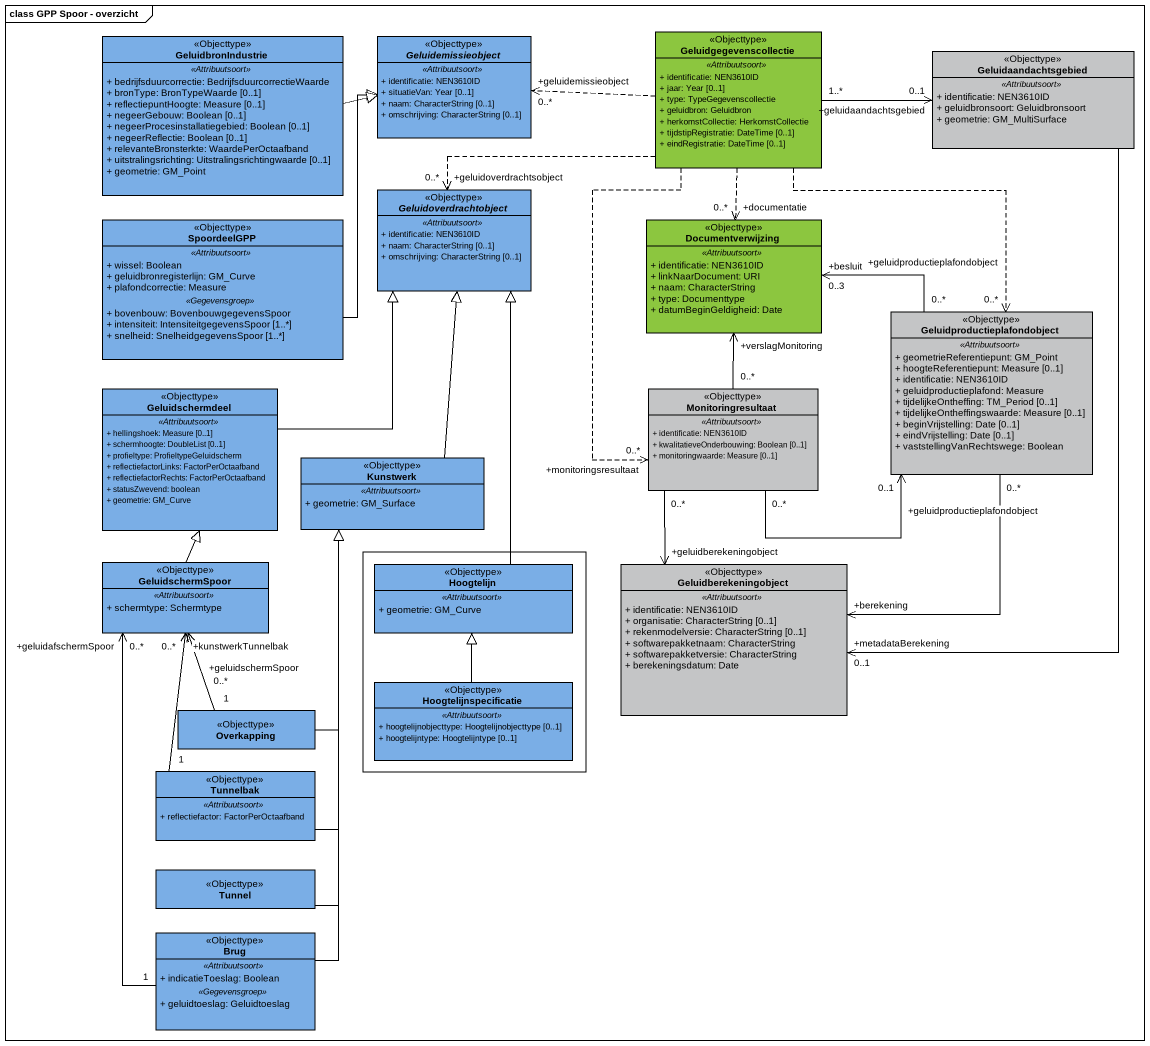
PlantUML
@startuml
mainframe class GPP Spoor - overzicht
hide circle
hide empty members
skinparam classAttributeIconSize 0
class GeluidbronIndustrie <<Objecttype>> #7AAEE6 {
  .. <<Attribuutsoort>> ..
  + bedrijfsduurcorrectie: BedrijfsduurcorrectieWaarde
  + bronType: BronTypeWaarde [0..1]
  + reflectiepuntHoogte: Measure [0..1]
  + negeerGebouw: Boolean [0..1]
  + negeerProcesinstallatiegebied: Boolean [0..1]
  + negeerReflectie: Boolean [0..1]
  + relevanteBronsterkte: WaardePerOctaafband
  + uitstralingsrichting: Uitstralingsrichtingwaarde [0..1]
  + geometrie: GM_Point
}
abstract class Geluidemissieobject <<Objecttype>> #7AAEE6 {
  .. <<Attribuutsoort>> ..
  + identificatie: NEN3610ID
  + situatieVan: Year [0..1]
  + naam: CharacterString [0..1]
  + omschrijving: CharacterString [0..1]
}
class Geluidgegevenscollectie <<Objecttype>> #8CC63F {
  .. <<Attribuutsoort>> ..
  + identificatie: NEN3610ID
  + jaar: Year [0..1]
  + type: TypeGegevenscollectie
  + geluidbron: Geluidbron
  + herkomstCollectie: HerkomstCollectie
  + tijdstipRegistratie: DateTime [0..1]
  + eindRegistratie: DateTime [0..1]
}
class Geluidaandachtsgebied <<Objecttype>> #C4C5C6 {
  .. <<Attribuutsoort>> ..
  + identificatie: NEN3610ID
  + geluidbronsoort: Geluidbronsoort
  + geometrie: GM_MultiSurface
}
abstract class Geluidoverdrachtobject <<Objecttype>> #7AAEE6 {
  .. <<Attribuutsoort>> ..
  + identificatie: NEN3610ID
  + naam: CharacterString [0..1]
  + omschrijving: CharacterString [0..1]
}
class SpoordeelGPP <<Objecttype>> #7AAEE6 {
  .. <<Attribuutsoort>> ..
  + wissel: Boolean
  + geluidbronregisterlijn: GM_Curve
  + plafondcorrectie: Measure
  .. <<Gegevensgroep>> ..
  + bovenbouw: BovenbouwgegevensSpoor
  + intensiteit: IntensiteitgegevensSpoor [1..*]
  + snelheid: SnelheidgegevensSpoor [1..*]
}
class Documentverwijzing <<Objecttype>> #8CC63F {
  .. <<Attribuutsoort>> ..
  + identificatie: NEN3610ID
  + linkNaarDocument: URI
  + naam: CharacterString
  + type: Documenttype
  + datumBeginGeldigheid: Date
}
class Geluidproductieplafondobject <<Objecttype>> #C4C5C6 {
  .. <<Attribuutsoort>> ..
  + geometrieReferentiepunt: GM_Point
  + hoogteReferentiepunt: Measure [0..1]
  + identificatie: NEN3610ID
  + geluidproductieplafond: Measure
  + tijdelijkeOntheffing: TM_Period [0..1]
  + tijdelijkeOntheffingswaarde: Measure [0..1]
  + beginVrijstelling: Date [0..1]
  + eindVrijstelling: Date [0..1]
  + vaststellingVanRechtswege: Boolean
}
class Geluidschermdeel <<Objecttype>> #7AAEE6 {
  .. <<Attribuutsoort>> ..
  + hellingshoek: Measure [0..1]
  + schermhoogte: DoubleList [0..1]
  + profieltype: ProfieltypeGeluidscherm
  + reflectiefactorLinks: FactorPerOctaafband
  + reflectiefactorRechts: FactorPerOctaafband
  + statusZwevend: boolean
  + geometrie: GM_Curve
}
class Monitoringresultaat <<Objecttype>> #C4C5C6 {
  .. <<Attribuutsoort>> ..
  + identificatie: NEN3610ID
  + kwalitatieveOnderbouwing: Boolean [0..1]
  + monitoringwaarde: Measure [0..1]
}
class Kunstwerk <<Objecttype>> #7AAEE6 {
  .. <<Attribuutsoort>> ..
  + geometrie: GM_Surface
}
class GeluidschermSpoor <<Objecttype>> #7AAEE6 {
  .. <<Attribuutsoort>> ..
  + schermtype: Schermtype
}
rectangle " " as rectangle1 {
  class Hoogtelijn <<Objecttype>> #7AAEE6 {
    .. <<Attribuutsoort>> ..
    + geometrie: GM_Curve
  }
  class Hoogtelijnspecificatie <<Objecttype>> #7AAEE6 {
    .. <<Attribuutsoort>> ..
    + hoogtelijnobjecttype: Hoogtelijnobjecttype [0..1]
    + hoogtelijntype: Hoogtelijntype [0..1]
  }
}
class Geluidberekeningobject <<Objecttype>> #C4C5C6 {
  .. <<Attribuutsoort>> ..
  + identificatie: NEN3610ID
  + organisatie: CharacterString [0..1]
  + rekenmodelversie: CharacterString [0..1]
  + softwarepakketnaam: CharacterString
  + softwarepakketversie: CharacterString
  + berekeningsdatum: Date
}
class Overkapping <<Objecttype>> #7AAEE6
class Tunnelbak <<Objecttype>> #7AAEE6 {
  .. <<Attribuutsoort>> ..
  + reflectiefactor: FactorPerOctaafband
}
class Tunnel <<Objecttype>> #7AAEE6
class Brug <<Objecttype>> #7AAEE6 {
  .. <<Attribuutsoort>> ..
  + indicatieToeslag: Boolean
  .. <<Gegevensgroep>> ..
  + geluidtoeslag: Geluidtoeslag
}
GeluidbronIndustrie -right-|> Geluidemissieobject
Geluidgegevenscollectie .left.> "+geluidemissieobject\n0..*" Geluidemissieobject
Geluidgegevenscollectie "1..*" -right-> "+geluidaandachtsgebied\n0..1" Geluidaandachtsgebied
Geluidgegevenscollectie .left.> "+geluidoverdrachtsobject\n0..*" Geluidoverdrachtobject
Geluidgegevenscollectie ..> "+documentatie\n0..*" Documentverwijzing
Geluidgegevenscollectie ..> "+geluidproductieplafondobject\n0..*" Geluidproductieplafondobject
Geluidgegevenscollectie ..> "+monitoringsresultaat\n0..*" Monitoringresultaat
Geluidaandachtsgebied --> "+metadataBerekening\n0..1" Geluidberekeningobject
SpoordeelGPP -up-|> Geluidemissieobject
Geluidproductieplafondobject "0..*" -left-> "+besluit\n0..3" Documentverwijzing
Geluidproductieplafondobject "0..*" --> "+berekening" Geluidberekeningobject
Geluidschermdeel -up-|> Geluidoverdrachtobject
Monitoringresultaat "0..*" -up-> "+verslagMonitoring" Documentverwijzing
Monitoringresultaat "0..*" -right-> "+geluidproductieplafondobject\n0..1" Geluidproductieplafondobject
Monitoringresultaat "0..*" --> "+geluidberekeningobject" Geluidberekeningobject
Kunstwerk -up-|> Geluidoverdrachtobject
GeluidschermSpoor -up-|> Geluidschermdeel
Hoogtelijn -up-|> Geluidoverdrachtobject
Hoogtelijnspecificatie -up-|> Hoogtelijn
Overkapping -up-|> Kunstwerk
Overkapping "1" -up-> "+geluidschermSpoor\n0..*" GeluidschermSpoor
Tunnelbak -up-|> Kunstwerk
Tunnelbak "1" -up-> "+kunstwerkTunnelbak\n0..*" GeluidschermSpoor
Tunnel -up-|> Kunstwerk
Brug -up-|> Kunstwerk
Brug "1" -up-> "+geluidafschermSpoor\n0..*" GeluidschermSpoor
@enduml
